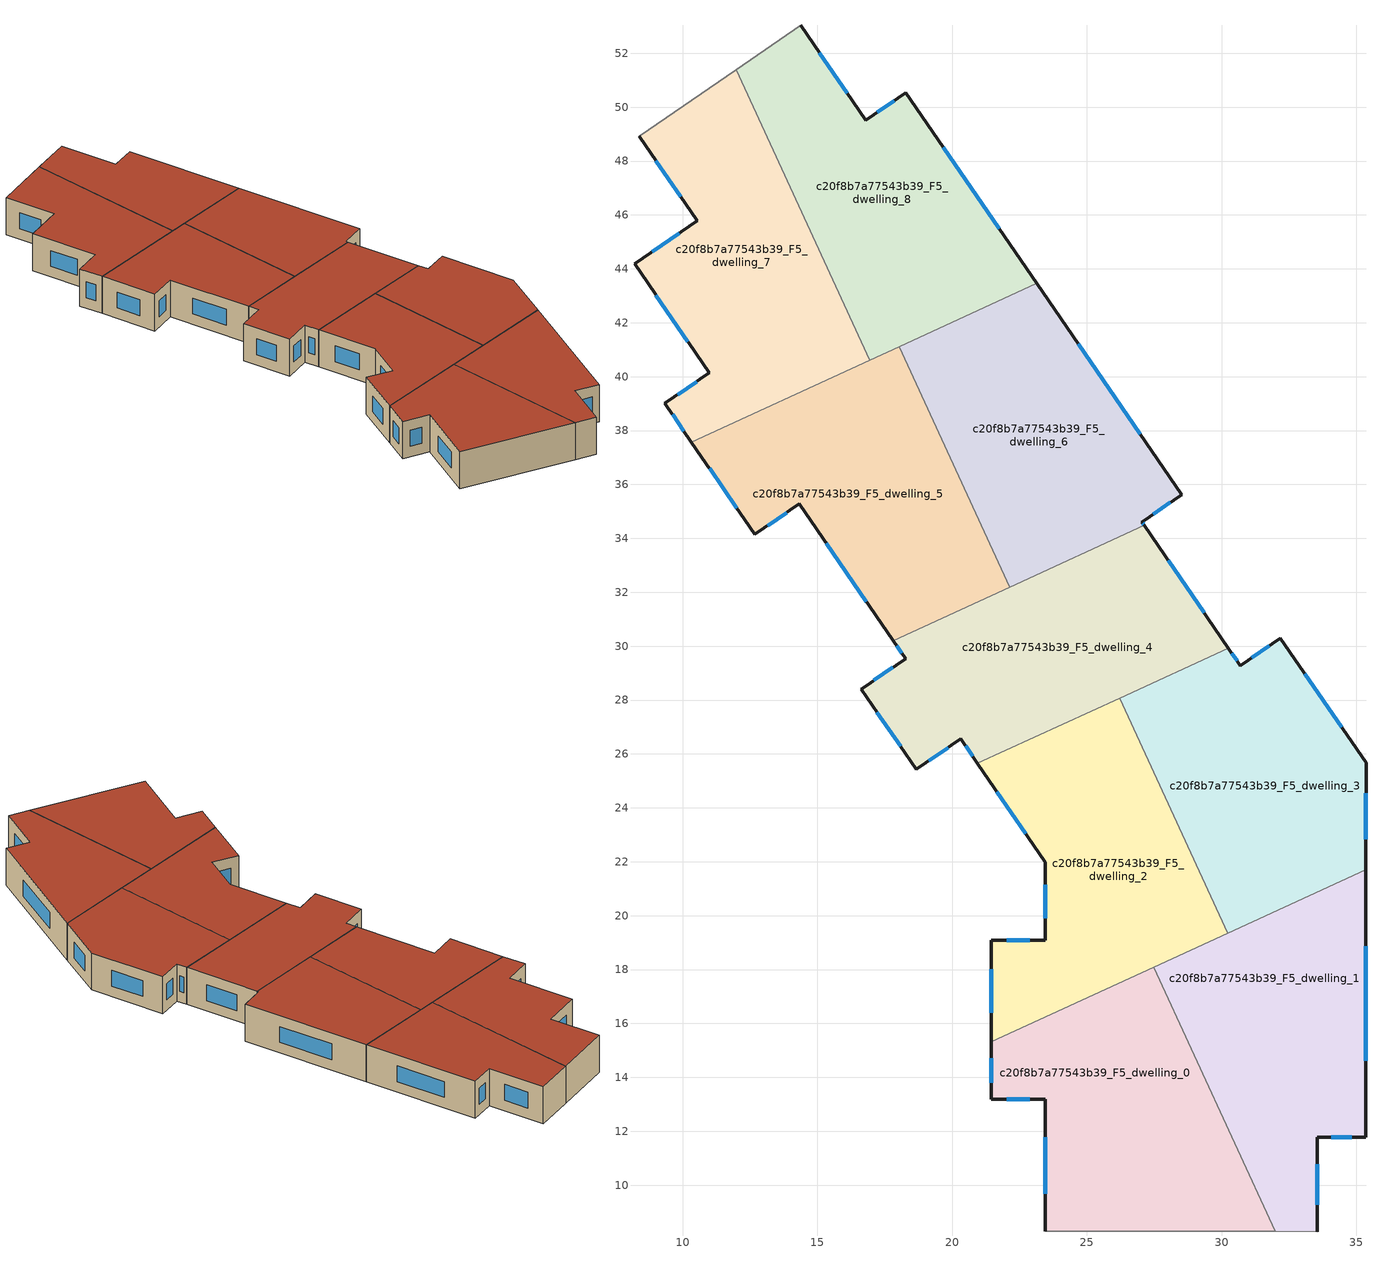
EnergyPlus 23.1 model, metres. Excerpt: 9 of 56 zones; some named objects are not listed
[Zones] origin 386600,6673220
c20f8b7a77543b39_F5_dwelling_0
 floor to c20f8b7a77543b39_F4_dwelling_0 (EU_floor_Construction): 27.49,18.08 31.99,8.28 23.46,8.28 23.46,13.18 21.46,13.18 21.46,15.32 z15
 wall outside (EU_wall_Construction): 21.46,15.32 21.46,13.18 23.46,13.18 23.46,8.28 z15:18
 wall to c20f8b7a77543b39_F5_dwelling_1 (EU_wall_Construction): 31.99,8.28 27.49,18.08 z15:18
 wall adiabatic (EU_wall_Construction): 23.46,8.28 31.99,8.28 z15:18
 wall to c20f8b7a77543b39_F5_dwelling_2 (EU_wall_Construction): 27.49,18.08 21.46,15.32 z15:18
 window (EU_Window_Construction): 23.46,11.78 23.46,9.68 / 22.03,13.18 22.89,13.18 / 21.46,14.71 21.46,13.79 z15.86:17.14
 roof outside (EU_roof_Construction): 31.99,8.28 27.49,18.08 21.46,15.32 21.46,13.18 23.46,13.18 23.46,8.28 z18
c20f8b7a77543b39_F5_dwelling_1
 floor to c20f8b7a77543b39_F4_dwelling_1 (EU_floor_Construction): 35.36,21.7 35.35,11.78 33.55,11.78 33.55,8.28 31.99,8.28 27.49,18.08 z15
 wall outside (EU_wall_Construction): 33.55,8.28 33.55,11.78 35.35,11.78 35.36,21.7 z15:18
 wall adiabatic (EU_wall_Construction): 31.99,8.28 33.55,8.28 z15:18
 wall to c20f8b7a77543b39_F5_dwelling_3 (EU_wall_Construction): 35.36,21.7 30.22,19.34 z15:18
 wall to c20f8b7a77543b39_F5_dwelling_2 (EU_wall_Construction): 30.22,19.34 27.49,18.08 z15:18
 window (EU_Window_Construction): 34.07,11.78 34.84,11.78 / 33.55,9.28 33.55,10.78 / 35.36,14.61 35.36,18.86 z15.86:17.14
 roof outside (EU_roof_Construction): 33.55,8.28 33.55,11.78 35.35,11.78 35.36,21.7 27.49,18.08 31.99,8.28 z18
c20f8b7a77543b39_F5_dwelling_2
 floor to c20f8b7a77543b39_F4_dwelling_2 (EU_floor_Construction): 26.21,28.07 30.22,19.34 21.46,15.32 21.46,19.08 23.46,19.08 23.46,21.98 20.94,25.65 z15
 wall outside (EU_wall_Construction): 20.94,25.65 23.46,21.98 23.46,19.08 21.46,19.08 21.46,15.32 z15:18
 wall to c20f8b7a77543b39_F5_dwelling_3 (EU_wall_Construction): 30.22,19.34 26.21,28.07 z15:18
 wall to c20f8b7a77543b39_F5_dwelling_4 (EU_wall_Construction): 26.21,28.07 20.94,25.65 z15:18
 window (EU_Window_Construction): 22.89,19.08 22.03,19.08 / 23.46,21.15 23.46,19.91 / 21.66,24.6 22.74,23.03 / 21.46,18.01 21.46,16.39 z15.86:17.14
 roof outside (EU_roof_Construction): 30.22,19.34 26.21,28.07 20.94,25.65 23.46,21.98 23.46,19.08 21.46,19.08 21.46,15.32 z18
c20f8b7a77543b39_F5_dwelling_3
 floor to c20f8b7a77543b39_F4_dwelling_3 (EU_floor_Construction): 32.19,30.3 35.36,25.68 35.36,21.7 30.22,19.34 26.21,28.07 30.26,29.93 30.7,29.28 z15
 wall outside (EU_wall_Construction): 35.36,21.7 35.36,25.68 32.19,30.3 30.7,29.28 30.26,29.93 z15:18
 wall to c20f8b7a77543b39_F5_dwelling_4 (EU_wall_Construction): 30.26,29.93 26.21,28.07 z15:18
 window (EU_Window_Construction): 35.36,22.84 35.36,24.54 / 30.58,29.46 30.38,29.74 / 31.76,30.01 31.13,29.57 / 34.45,27 33.09,28.98 z15.86:17.14
 roof outside (EU_roof_Construction): 35.36,21.7 35.36,25.68 32.19,30.3 30.7,29.28 30.26,29.93 26.21,28.07 30.22,19.34 z18
c20f8b7a77543b39_F5_dwelling_4
 floor to c20f8b7a77543b39_F4_dwelling_4 (EU_floor_Construction): 27.13,34.48 30.26,29.93 20.94,25.65 20.32,26.56 18.67,25.42 16.62,28.41 18.27,29.54 17.82,30.2 z15
 wall outside (EU_wall_Construction): 17.82,30.2 18.27,29.54 16.62,28.41 18.67,25.42 20.32,26.56 20.94,25.65 / 30.26,29.93 27.13,34.48 z15:18
 wall to c20f8b7a77543b39_F5_dwelling_6 (EU_wall_Construction): 27.13,34.48 22.14,32.19 z15:18
 wall to c20f8b7a77543b39_F5_dwelling_5 (EU_wall_Construction): 22.14,32.19 17.82,30.2 z15:18
 window (EU_Window_Construction): 19.14,25.75 19.85,26.23 / 17.21,27.55 18.09,26.28 / 17.8,29.22 17.1,28.73 / 17.95,30.01 18.14,29.73 / 29.36,31.23 28.02,33.18 / 20.5,26.3 20.77,25.91 z15.86:17.14
 roof outside (EU_roof_Construction): 30.26,29.93 27.13,34.48 17.82,30.2 18.27,29.54 16.62,28.41 18.67,25.42 20.32,26.56 20.94,25.65 z18
c20f8b7a77543b39_F5_dwelling_5
 floor to c20f8b7a77543b39_F4_dwelling_5 (EU_floor_Construction): 18.04,41.11 22.14,32.19 17.82,30.2 14.33,35.28 12.68,34.14 10.33,37.57 z15
 wall outside (EU_wall_Construction): 10.33,37.57 12.68,34.14 14.33,35.28 17.82,30.2 z15:18
 wall to c20f8b7a77543b39_F5_dwelling_6 (EU_wall_Construction): 22.14,32.19 18.04,41.11 z15:18
 wall to c20f8b7a77543b39_F5_dwelling_7 (EU_wall_Construction): 16.94,40.61 10.33,37.57 z15:18
 wall to c20f8b7a77543b39_F5_dwelling_8 (EU_wall_Construction): 18.04,41.11 16.94,40.61 z15:18
 window (EU_Window_Construction): 13.16,34.47 13.86,34.95 / 11,36.59 12.01,35.12 / 15.33,33.83 16.82,31.65 z15.86:17.14
 roof outside (EU_roof_Construction): 22.14,32.19 18.04,41.11 10.33,37.57 12.68,34.14 14.33,35.28 17.82,30.2 z18
c20f8b7a77543b39_F5_dwelling_6
 floor to c20f8b7a77543b39_F4_dwelling_6 (EU_floor_Construction): 23.15,43.46 28.53,35.62 27.05,34.6 27.13,34.48 22.14,32.19 18.04,41.11 z15
 wall outside (EU_wall_Construction): 27.13,34.48 27.05,34.6 28.53,35.62 23.15,43.46 z15:18
 wall to c20f8b7a77543b39_F5_dwelling_8 (EU_wall_Construction): 23.15,43.46 18.04,41.11 z15:18
 window (EU_Window_Construction): 26.99,37.86 24.68,41.22 / 27.47,34.89 28.11,35.33 / 27.11,34.52 27.07,34.57 z15.86:17.14
 roof outside (EU_roof_Construction): 27.13,34.48 27.05,34.6 28.53,35.62 23.15,43.46 18.04,41.11 22.14,32.19 z18
c20f8b7a77543b39_F5_dwelling_7
 floor to c20f8b7a77543b39_F4_dwelling_7 (EU_floor_Construction): 12,51.38 16.94,40.61 10.33,37.57 9.35,39 10.99,40.14 8.22,44.18 10.55,45.78 8.4,48.91 z15
 wall outside (EU_wall_Construction): 8.4,48.91 10.55,45.78 8.22,44.18 10.99,40.14 9.35,39 10.33,37.57 z15:18
 wall adiabatic (EU_wall_Construction): 12,51.38 8.4,48.91 z15:18
 wall to c20f8b7a77543b39_F5_dwelling_8 (EU_wall_Construction): 16.94,40.61 12,51.38 z15:18
 window (EU_Window_Construction): 10.52,39.81 9.82,39.33 / 9.01,43.02 10.2,41.29 / 9.88,45.32 8.88,44.64 / 9.01,48.02 9.93,46.68 / 9.63,38.6 10.05,37.98 z15.86:17.14
 roof outside (EU_roof_Construction): 16.94,40.61 12,51.38 8.4,48.91 10.55,45.78 8.22,44.18 10.99,40.14 9.35,39 10.33,37.57 z18
c20f8b7a77543b39_F5_dwelling_8
 floor to c20f8b7a77543b39_F4_dwelling_8 (EU_floor_Construction): 18.29,50.53 23.15,43.46 16.94,40.61 12,51.38 14.39,53.03 16.8,49.51 z15
 wall outside (EU_wall_Construction): 23.15,43.46 18.29,50.53 16.8,49.51 14.39,53.03 z15:18
 wall adiabatic (EU_wall_Construction): 14.39,53.03 12,51.38 z15:18
 window (EU_Window_Construction): 16.11,50.52 15.08,52.02 / 17.86,50.24 17.23,49.81 / 21.76,45.48 19.68,48.51 z15.86:17.14
 roof outside (EU_roof_Construction): 23.15,43.46 18.29,50.53 16.8,49.51 14.39,53.03 12,51.38 16.94,40.61 z18
[Building]
EU S2 Campaign: North Axis=0; Terrain=City; Solar Distribution=FullExterior
[Site:Location]
Helsinki-Vantaa.AP: Latitude=60.317; Longitude=24.963; Time Zone=2; Elevation=54.6
[SizingPeriod:WeatherFileDays]
AnnualSizingPeriod: Begin Month=1; Begin Day of Month=1; End Month=12; End Day of Month=31; Day of Week for Start Day=Monday; Use Weather File Daylight Saving Period=No; Use Weather File Rain and Snow Indicators=No
[MATERIAL]
EU_InternalMass_Material: Roughness=MediumRough; Thickness=0.1; Conductivity=1; Density=1800; Specific Heat=900; Thermal Absorptance=0.9; Solar Absorptance=0.7; Visible Absorptance=0.7
[MATERIAL:NOMASS] Roughness=MediumRough; Thermal Absorptance=0.9; Solar Absorptance=0.7; Visible Absorptance=0.7
Name | Thermal Resistance
EU_wall_NoMass | 2.6932
EU_roof_NoMass | 3.19818
EU_floor_NoMass | 2.22482
[WINDOWMATERIAL:SIMPLEGLAZINGSYSTEM]
EU_Window_SimpleGlazing: UFactor=2.14966; Solar Heat Gain Coefficient=0.7; Visible Transmittance=0.7
[CONSTRUCTION]
EU_wall_Construction: EU_wall_NoMass
EU_roof_Construction: EU_roof_NoMass
EU_floor_Construction: EU_floor_NoMass
EU_Window_Construction: EU_Window_SimpleGlazing
EU_InternalMass_Construction: EU_InternalMass_Material
[ZONE] Type=1; Multiplier=1; Ceiling Height=autocalculate; Floor Area=autocalculate; Part of Total Floor Area=Yes
Name | Volume
c20f8b7a77543b39_F5_dwelling_0 | 189.018
c20f8b7a77543b39_F5_dwelling_1 | 189.01
c20f8b7a77543b39_F5_dwelling_2 | 188.979
c20f8b7a77543b39_F5_dwelling_3 | 189.005
c20f8b7a77543b39_F5_dwelling_4 | 188.988
c20f8b7a77543b39_F5_dwelling_5 | 189.026
c20f8b7a77543b39_F5_dwelling_6 | 188.994
c20f8b7a77543b39_F5_dwelling_7 | 188.996
c20f8b7a77543b39_F5_dwelling_8 | 188.989
[INTERNALMASS] Construction=EU_InternalMass_Construction
Name | Zone or ZoneList | Surface Area
c20f8b7a77543b39_F5_dwelling_0_EU_InternalMass | c20f8b7a77543b39_F5_dwelling_0 | 63.0055
c20f8b7a77543b39_F5_dwelling_1_EU_InternalMass | c20f8b7a77543b39_F5_dwelling_1 | 63.0033
c20f8b7a77543b39_F5_dwelling_2_EU_InternalMass | c20f8b7a77543b39_F5_dwelling_2 | 62.9933
c20f8b7a77543b39_F5_dwelling_3_EU_InternalMass | c20f8b7a77543b39_F5_dwelling_3 | 63.0029
c20f8b7a77543b39_F5_dwelling_4_EU_InternalMass | c20f8b7a77543b39_F5_dwelling_4 | 62.9962
c20f8b7a77543b39_F5_dwelling_5_EU_InternalMass | c20f8b7a77543b39_F5_dwelling_5 | 63.0076
c20f8b7a77543b39_F5_dwelling_6_EU_InternalMass | c20f8b7a77543b39_F5_dwelling_6 | 62.9995
c20f8b7a77543b39_F5_dwelling_7_EU_InternalMass | c20f8b7a77543b39_F5_dwelling_7 | 62.9985
c20f8b7a77543b39_F5_dwelling_8_EU_InternalMass | c20f8b7a77543b39_F5_dwelling_8 | 62.9956
[OTHEREQUIPMENT] Fuel Type=Electricity; Design Level Calculation Method=Watts/Area; Power per Zone Floor Area=1; Fraction Latent=0; Fraction Radiant=0; Fraction Lost=0; Carbon Dioxide Generation Rate=0; EndUse Subcategory=EU_Step8_InternalGains
Name | Zone or ZoneList or Space or SpaceList | Schedule
EU_Step8_InternalGain_c20f8b7a77543b39_F5_dwelling_0_f000 | c20f8b7a77543b39_F5_dwelling_0 | EU_Step8_GainSchedule_c20f8b7a77543b39_F5_dwelling_0_f000
EU_Step8_InternalGain_c20f8b7a77543b39_F5_dwelling_1_f000 | c20f8b7a77543b39_F5_dwelling_1 | EU_Step8_GainSchedule_c20f8b7a77543b39_F5_dwelling_1_f000
EU_Step8_InternalGain_c20f8b7a77543b39_F5_dwelling_2_f000 | c20f8b7a77543b39_F5_dwelling_2 | EU_Step8_GainSchedule_c20f8b7a77543b39_F5_dwelling_2_f000
EU_Step8_InternalGain_c20f8b7a77543b39_F5_dwelling_3_f000 | c20f8b7a77543b39_F5_dwelling_3 | EU_Step8_GainSchedule_c20f8b7a77543b39_F5_dwelling_3_f000
EU_Step8_InternalGain_c20f8b7a77543b39_F5_dwelling_4_f000 | c20f8b7a77543b39_F5_dwelling_4 | EU_Step8_GainSchedule_c20f8b7a77543b39_F5_dwelling_4_f000
EU_Step8_InternalGain_c20f8b7a77543b39_F5_dwelling_5_f000 | c20f8b7a77543b39_F5_dwelling_5 | EU_Step8_GainSchedule_c20f8b7a77543b39_F5_dwelling_5_f000
EU_Step8_InternalGain_c20f8b7a77543b39_F5_dwelling_6_f000 | c20f8b7a77543b39_F5_dwelling_6 | EU_Step8_GainSchedule_c20f8b7a77543b39_F5_dwelling_6_f000
EU_Step8_InternalGain_c20f8b7a77543b39_F5_dwelling_7_f000 | c20f8b7a77543b39_F5_dwelling_7 | EU_Step8_GainSchedule_c20f8b7a77543b39_F5_dwelling_7_f000
EU_Step8_InternalGain_c20f8b7a77543b39_F5_dwelling_8_f000 | c20f8b7a77543b39_F5_dwelling_8 | EU_Step8_GainSchedule_c20f8b7a77543b39_F5_dwelling_8_f000
[ZONEVENTILATION:DESIGNFLOWRATE] Schedule=EU_AlwaysOn; Design Flow Rate Calculation Method=AirChanges/Hour; Air Changes per Hour=0.586271; Ventilation Type=Natural; Fan Pressure Rise=0; Fan Total Efficiency=1; Constant Term Coefficient=1; Temperature Term Coefficient=0; Velocity Term Coefficient=0; Velocity Squared Term Coefficient=0; Minimum Indoor Temperature=-100; Maximum Indoor Temperature=100; Delta Temperature=-100; Minimum Outdoor Temperature=-100; Maximum Outdoor Temperature=100; Maximum Wind Speed=40
Name | Zone or ZoneList or Space or SpaceList
EU_ConstantAir_c20f8b7a77543b39_F5_dwelling_0 | c20f8b7a77543b39_F5_dwelling_0
EU_ConstantAir_c20f8b7a77543b39_F5_dwelling_1 | c20f8b7a77543b39_F5_dwelling_1
EU_ConstantAir_c20f8b7a77543b39_F5_dwelling_2 | c20f8b7a77543b39_F5_dwelling_2
EU_ConstantAir_c20f8b7a77543b39_F5_dwelling_3 | c20f8b7a77543b39_F5_dwelling_3
EU_ConstantAir_c20f8b7a77543b39_F5_dwelling_4 | c20f8b7a77543b39_F5_dwelling_4
EU_ConstantAir_c20f8b7a77543b39_F5_dwelling_5 | c20f8b7a77543b39_F5_dwelling_5
EU_ConstantAir_c20f8b7a77543b39_F5_dwelling_6 | c20f8b7a77543b39_F5_dwelling_6
EU_ConstantAir_c20f8b7a77543b39_F5_dwelling_7 | c20f8b7a77543b39_F5_dwelling_7
EU_ConstantAir_c20f8b7a77543b39_F5_dwelling_8 | c20f8b7a77543b39_F5_dwelling_8
[HVACTEMPLATE:ZONE:IDEALLOADSAIRSYSTEM] System Availability Schedule=EU_AlwaysOn; Maximum Heating Supply Air Temperature=50; Minimum Cooling Supply Air Temperature=13; Maximum Heating Supply Air Humidity Ratio=0.0156; Minimum Cooling Supply Air Humidity Ratio=0.0077; Heating Limit=NoLimit; Cooling Limit=NoLimit; Heating Availability Schedule=EU_AlwaysOn; Cooling Availability Schedule=EU_CoolingOff; Dehumidification Control Type=ConstantSensibleHeatRatio; Cooling Sensible Heat Ratio=0.7; Dehumidification Setpoint=60; Humidification Control Type=None; Humidification Setpoint=30; Outdoor Air Method=None; Outdoor Air Flow Rate per Person=0.00944; Outdoor Air Flow Rate per Zone Floor Area=0; Outdoor Air Flow Rate per Zone=0; Demand Controlled Ventilation Type=None; Outdoor Air Economizer Type=NoEconomizer; Heat Recovery Type=None; Sensible Heat Recovery Effectiveness=0.7; Latent Heat Recovery Effectiveness=0.65
Name | Template Thermostat
c20f8b7a77543b39_F5_dwelling_0 | EU_HeatOnly_c20f8b7a77543b39_F5_dwelling_0
c20f8b7a77543b39_F5_dwelling_1 | EU_HeatOnly_c20f8b7a77543b39_F5_dwelling_1
c20f8b7a77543b39_F5_dwelling_2 | EU_HeatOnly_c20f8b7a77543b39_F5_dwelling_2
c20f8b7a77543b39_F5_dwelling_3 | EU_HeatOnly_c20f8b7a77543b39_F5_dwelling_3
c20f8b7a77543b39_F5_dwelling_4 | EU_HeatOnly_c20f8b7a77543b39_F5_dwelling_4
c20f8b7a77543b39_F5_dwelling_5 | EU_HeatOnly_c20f8b7a77543b39_F5_dwelling_5
c20f8b7a77543b39_F5_dwelling_6 | EU_HeatOnly_c20f8b7a77543b39_F5_dwelling_6
c20f8b7a77543b39_F5_dwelling_7 | EU_HeatOnly_c20f8b7a77543b39_F5_dwelling_7
c20f8b7a77543b39_F5_dwelling_8 | EU_HeatOnly_c20f8b7a77543b39_F5_dwelling_8
[SIZING:ZONE] Zone Cooling Design Supply Air Temperature Input Method=SupplyAirTemperature; Zone Cooling Design Supply Air Temperature=13; Zone Heating Design Supply Air Temperature Input Method=SupplyAirTemperature; Zone Heating Design Supply Air Temperature=50; Zone Cooling Design Supply Air Humidity Ratio=0.008; Zone Heating Design Supply Air Humidity Ratio=0.008; Cooling Design Air Flow Method=DesignDay; Cooling Design Air Flow Rate=0; Cooling Minimum Air Flow per Zone Floor Area=0.000762; Cooling Minimum Air Flow=0; Cooling Minimum Air Flow Fraction=0.2; Heating Design Air Flow Method=DesignDay; Heating Design Air Flow Rate=0; Heating Maximum Air Flow per Zone Floor Area=0.002032; Heating Maximum Air Flow=0.141576; Heating Maximum Air Flow Fraction=0.3; Account for Dedicated Outdoor Air System=No; Dedicated Outdoor Air System Control Strategy=NeutralSupplyAir; Dedicated Outdoor Air Low Setpoint Temperature for Design=autosize; Dedicated Outdoor Air High Setpoint Temperature for Design=autosize; Zone Load Sizing Method=Sensible Load Only No Latent Load; Zone Latent Cooling Design Supply Air Humidity Ratio Input Method=HumidityRatioDifference; Zone Cooling Design Supply Air Humidity Ratio Difference=0.005; Zone Latent Heating Design Supply Air Humidity Ratio Input Method=HumidityRatioDifference; Zone Humidification Design Supply Air Humidity Ratio Difference=0.005
c20f8b7a77543b39_F5_dwelling_0; c20f8b7a77543b39_F5_dwelling_1; c20f8b7a77543b39_F5_dwelling_2; c20f8b7a77543b39_F5_dwelling_3; c20f8b7a77543b39_F5_dwelling_4; c20f8b7a77543b39_F5_dwelling_5; c20f8b7a77543b39_F5_dwelling_6; c20f8b7a77543b39_F5_dwelling_7; c20f8b7a77543b39_F5_dwelling_8
[SCHEDULE:CONSTANT]
Name | Hourly Value
EU_AlwaysOn | 1
EU_CoolingOff | 0
[SCHEDULE:FILE] Column Number=1; Rows to Skip at Top=0; Number of Hours of Data=8760; Column Separator=Comma; Interpolate to Timestep=No; Minutes per Item=60; Adjust Schedule for Daylight Savings=Yes
Name | File
EU_Step8_GainSchedule_c20f8b7a77543b39_F5_dwelling_0_f000 | ../../schedules/c20f8b7a77543b39/c20f8b7a77543b39_F5_dwelling_0_f000_gain.csv
EU_Step8_GainSchedule_c20f8b7a77543b39_F5_dwelling_1_f000 | ../../schedules/c20f8b7a77543b39/c20f8b7a77543b39_F5_dwelling_1_f000_gain.csv
EU_Step8_GainSchedule_c20f8b7a77543b39_F5_dwelling_2_f000 | ../../schedules/c20f8b7a77543b39/c20f8b7a77543b39_F5_dwelling_2_f000_gain.csv
EU_Step8_GainSchedule_c20f8b7a77543b39_F5_dwelling_3_f000 | ../../schedules/c20f8b7a77543b39/c20f8b7a77543b39_F5_dwelling_3_f000_gain.csv
EU_Step8_GainSchedule_c20f8b7a77543b39_F5_dwelling_4_f000 | ../../schedules/c20f8b7a77543b39/c20f8b7a77543b39_F5_dwelling_4_f000_gain.csv
EU_Step8_GainSchedule_c20f8b7a77543b39_F5_dwelling_5_f000 | ../../schedules/c20f8b7a77543b39/c20f8b7a77543b39_F5_dwelling_5_f000_gain.csv
EU_Step8_GainSchedule_c20f8b7a77543b39_F5_dwelling_6_f000 | ../../schedules/c20f8b7a77543b39/c20f8b7a77543b39_F5_dwelling_6_f000_gain.csv
EU_Step8_GainSchedule_c20f8b7a77543b39_F5_dwelling_7_f000 | ../../schedules/c20f8b7a77543b39/c20f8b7a77543b39_F5_dwelling_7_f000_gain.csv
EU_Step8_GainSchedule_c20f8b7a77543b39_F5_dwelling_8_f000 | ../../schedules/c20f8b7a77543b39/c20f8b7a77543b39_F5_dwelling_8_f000_gain.csv
